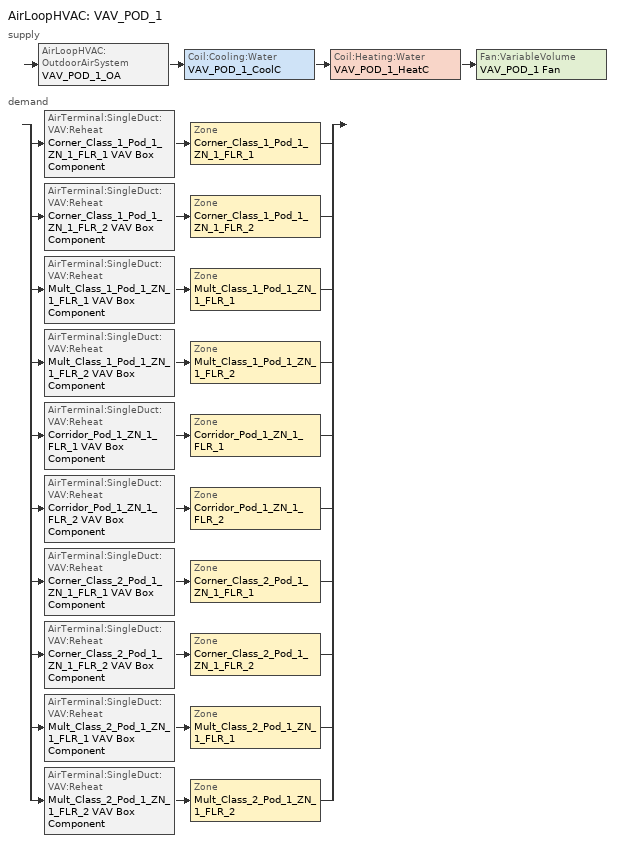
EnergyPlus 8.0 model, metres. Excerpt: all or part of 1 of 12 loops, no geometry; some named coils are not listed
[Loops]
AirLoopHVAC 'VAV_POD_1'
 supply: AirLoopHVAC:OutdoorAirSystem 'VAV_POD_1_OA' > Coil:Cooling:Water 'VAV_POD_1_CoolC' > Coil:Heating:Water 'VAV_POD_1_HeatC' > Fan:VariableVolume 'VAV_POD_1 Fan'
 demand: split
  | AirTerminal:SingleDuct:VAV:Reheat 'Corner_Class_1_Pod_1_ZN_1_FLR_1 VAV Box Component' > Zone 'Corner_Class_1_Pod_1_ZN_1_FLR_1'
  | AirTerminal:SingleDuct:VAV:Reheat 'Corner_Class_1_Pod_1_ZN_1_FLR_2 VAV Box Component' > Zone 'Corner_Class_1_Pod_1_ZN_1_FLR_2'
  | AirTerminal:SingleDuct:VAV:Reheat 'Mult_Class_1_Pod_1_ZN_1_FLR_1 VAV Box Component' > Zone 'Mult_Class_1_Pod_1_ZN_1_FLR_1'
  | AirTerminal:SingleDuct:VAV:Reheat 'Mult_Class_1_Pod_1_ZN_1_FLR_2 VAV Box Component' > Zone 'Mult_Class_1_Pod_1_ZN_1_FLR_2'
  | AirTerminal:SingleDuct:VAV:Reheat 'Corridor_Pod_1_ZN_1_FLR_1 VAV Box Component' > Zone 'Corridor_Pod_1_ZN_1_FLR_1'
  | AirTerminal:SingleDuct:VAV:Reheat 'Corridor_Pod_1_ZN_1_FLR_2 VAV Box Component' > Zone 'Corridor_Pod_1_ZN_1_FLR_2'
  | AirTerminal:SingleDuct:VAV:Reheat 'Corner_Class_2_Pod_1_ZN_1_FLR_1 VAV Box Component' > Zone 'Corner_Class_2_Pod_1_ZN_1_FLR_1'
  | AirTerminal:SingleDuct:VAV:Reheat 'Corner_Class_2_Pod_1_ZN_1_FLR_2 VAV Box Component' > Zone 'Corner_Class_2_Pod_1_ZN_1_FLR_2'
  | AirTerminal:SingleDuct:VAV:Reheat 'Mult_Class_2_Pod_1_ZN_1_FLR_1 VAV Box Component' > Zone 'Mult_Class_2_Pod_1_ZN_1_FLR_1'
  | AirTerminal:SingleDuct:VAV:Reheat 'Mult_Class_2_Pod_1_ZN_1_FLR_2 VAV Box Component' > Zone 'Mult_Class_2_Pod_1_ZN_1_FLR_2'
[Sizing:Zone] Zone Cooling Design Supply Air Temperature Input Method=SupplyAirTemperature; Zone Cooling Design Supply Air Temperature {C}=12.8; Zone Heating Design Supply Air Temperature Input Method=SupplyAirTemperature; Zone Heating Design Supply Air Temperature {C}=40; Zone Cooling Design Supply Air Humidity Ratio {kg-H2O/kg-air}=0.007; Zone Heating Design Supply Air Humidity Ratio {kg-H2O/kg-air}=0.008; Zone Heating Sizing Factor=0; Zone Cooling Sizing Factor=0; Cooling Design Air Flow Method=DesignDay; Cooling Design Air Flow Rate {m3/s}=0; Cooling Minimum Air Flow {m3/s}=0; Cooling Minimum Air Flow Fraction=0; Heating Design Air Flow Method=DesignDay; Heating Design Air Flow Rate {m3/s}=0
Name | Design Specification Outdoor Air Object
Corner_Class_1_Pod_1_ZN_1_FLR_1 | SZ DSOA Corner_Class_1_Pod_1_ZN_1_FLR_1
Corner_Class_1_Pod_1_ZN_1_FLR_2 | SZ DSOA Corner_Class_1_Pod_1_ZN_1_FLR_2
Mult_Class_1_Pod_1_ZN_1_FLR_1 | SZ DSOA Mult_Class_1_Pod_1_ZN_1_FLR_1
Mult_Class_1_Pod_1_ZN_1_FLR_2 | SZ DSOA Mult_Class_1_Pod_1_ZN_1_FLR_2
Corridor_Pod_1_ZN_1_FLR_1 | SZ DSOA Corridor_Pod_1_ZN_1_FLR_1
Corridor_Pod_1_ZN_1_FLR_2 | SZ DSOA Corridor_Pod_1_ZN_1_FLR_2
Corner_Class_2_Pod_1_ZN_1_FLR_1 | SZ DSOA Corner_Class_2_Pod_1_ZN_1_FLR_1
Corner_Class_2_Pod_1_ZN_1_FLR_2 | SZ DSOA Corner_Class_2_Pod_1_ZN_1_FLR_2
Mult_Class_2_Pod_1_ZN_1_FLR_1 | SZ DSOA Mult_Class_2_Pod_1_ZN_1_FLR_1
Mult_Class_2_Pod_1_ZN_1_FLR_2 | SZ DSOA Mult_Class_2_Pod_1_ZN_1_FLR_2
[DesignSpecification:OutdoorAir]
Name | Outdoor Air Method | Outdoor Air Flow per Zone Floor Area {m3/s-m2} | Zone Outdoor Air Method | Outdoor Air Flow per Person {m3/s-person}
SZ DSOA Corner_Class_1_Pod_1_ZN_1_FLR_1; SZ DSOA Corner_Class_1_Pod_1_ZN_1_FLR_2; SZ DSOA Mult_Class_1_Pod_1_ZN_1_FLR_1; SZ DSOA Mult_Class_1_Pod_1_ZN_1_FLR_2; SZ DSOA Corner_Class_2_Pod_1_ZN_1_FLR_1; SZ DSOA Corner_Class_2_Pod_1_ZN_1_FLR_2; SZ DSOA Mult_Class_2_Pod_1_ZN_1_FLR_1; SZ DSOA Mult_Class_2_Pod_1_ZN_1_FLR_2 | Flow/Area | 0.00238745
SZ DSOA Corridor_Pod_1_ZN_1_FLR_1; SZ DSOA Corridor_Pod_1_ZN_1_FLR_2 | Flow/Area | 0.000304781
Design_Spec_OA_Classroom |  | 0.000609562 | Sum | 0.00471921
Design_Spec_OA_Corridor |  | 0.000304781 | Sum | 1e-08
[Sizing:System]
VAV_POD_1: Type of Load to Size On=Sensible; Design Outdoor Air Flow Rate {m3/s}  Aug 9, 2012 Change AUTOSIZE to a parm variable       !- Design=8.28963; Minimum System Air Flow Ratio=0.3; Preheat Design Temperature {C}=7; Preheat Design Humidity Ratio {kgWater/kgDryAir}=0.008; Precool Design Temperature {C}=12.8; Precool Design Humidity Ratio {kgWater/kgDryAir}=0.008; Central Cooling Design Supply Air Temperature {C}=12.8; Central Heating Design Supply Air Temperature {C}=12.8; Sizing Option=Coincident; 100% Outdoor Air in Cooling=No; 100% Outdoor Air in Heating=No; Central Cooling Design Supply Air Humidity Ratio {kg-H2O/kg-Air}=0.007; Central Heating Design Supply Air Humidity Ratio {kgWater/kgDryAir}=0.008; Cooling Design Air Flow Method=DesignDay; Cooling Design Air Flow Rate {m3/s}=0; Heating Design Air Flow Method=DesignDay; Heating Design Air Flow Rate {m3/s}=0; System Outdoor Air Method=ZoneSum
[ZoneControl:Thermostat] Control Type Schedule=Dual Zone Control Type Sched
Name | Zone or ZoneList | Control 1
Corner_Class_1_Pod_1_ZN_1_FLR_1 Thermostat | Corner_Class_1_Pod_1_ZN_1_FLR_1 | Corner_Class_1_Pod_1_ZN_1_FLR_1 DualSPSched
Corner_Class_1_Pod_1_ZN_1_FLR_2 Thermostat | Corner_Class_1_Pod_1_ZN_1_FLR_2 | Corner_Class_1_Pod_1_ZN_1_FLR_2 DualSPSched
Mult_Class_1_Pod_1_ZN_1_FLR_1 Thermostat | Mult_Class_1_Pod_1_ZN_1_FLR_1 | Mult_Class_1_Pod_1_ZN_1_FLR_1 DualSPSched
Mult_Class_1_Pod_1_ZN_1_FLR_2 Thermostat | Mult_Class_1_Pod_1_ZN_1_FLR_2 | Mult_Class_1_Pod_1_ZN_1_FLR_2 DualSPSched
Corridor_Pod_1_ZN_1_FLR_1 Thermostat | Corridor_Pod_1_ZN_1_FLR_1 | Corridor_Pod_1_ZN_1_FLR_1 DualSPSched
Corridor_Pod_1_ZN_1_FLR_2 Thermostat | Corridor_Pod_1_ZN_1_FLR_2 | Corridor_Pod_1_ZN_1_FLR_2 DualSPSched
Corner_Class_2_Pod_1_ZN_1_FLR_1 Thermostat | Corner_Class_2_Pod_1_ZN_1_FLR_1 | Corner_Class_2_Pod_1_ZN_1_FLR_1 DualSPSched
Corner_Class_2_Pod_1_ZN_1_FLR_2 Thermostat | Corner_Class_2_Pod_1_ZN_1_FLR_2 | Corner_Class_2_Pod_1_ZN_1_FLR_2 DualSPSched
Mult_Class_2_Pod_1_ZN_1_FLR_1 Thermostat | Mult_Class_2_Pod_1_ZN_1_FLR_1 | Mult_Class_2_Pod_1_ZN_1_FLR_1 DualSPSched
Mult_Class_2_Pod_1_ZN_1_FLR_2 Thermostat | Mult_Class_2_Pod_1_ZN_1_FLR_2 | Mult_Class_2_Pod_1_ZN_1_FLR_2 DualSPSched
[ThermostatSetpoint:DualSetpoint] Heating Setpoint Temperature Schedule=HTGSETP_SCH_YES_OPTIMUM; Cooling Setpoint Temperature Schedule=CLGSETP_SCH_YES_OPTIMUM
Corner_Class_1_Pod_1_ZN_1_FLR_1 DualSPSched; Corner_Class_1_Pod_1_ZN_1_FLR_2 DualSPSched; Mult_Class_1_Pod_1_ZN_1_FLR_1 DualSPSched; Mult_Class_1_Pod_1_ZN_1_FLR_2 DualSPSched; Corridor_Pod_1_ZN_1_FLR_1 DualSPSched; Corridor_Pod_1_ZN_1_FLR_2 DualSPSched; Corner_Class_2_Pod_1_ZN_1_FLR_1 DualSPSched; Corner_Class_2_Pod_1_ZN_1_FLR_2 DualSPSched; Mult_Class_2_Pod_1_ZN_1_FLR_1 DualSPSched; Mult_Class_2_Pod_1_ZN_1_FLR_2 DualSPSched
[AirTerminal:SingleDuct:VAV:Reheat] Availability Schedule=ALWAYS_ON; Maximum Air Flow Rate {m3/s}=AUTOSIZE; Zone Minimum Air Flow Input Method=Constant; Maximum Hot Water or Steam Flow Rate {m3/s}=AUTOSIZE; Minimum Hot Water or Steam Flow Rate {m3/s}=0; Convergence Tolerance=0.001; Damper Heating Action=REVERSE; Maximum Flow Fraction During Reheat=0.5; Maximum Reheat Air Temperature {C}=40
Name | Constant Minimum Air Flow Fraction | Reheat Coil
Corner_Class_1_Pod_1_ZN_1_FLR_1 VAV Box Component | 0.7 | Corner_Class_1_Pod_1_ZN_1_FLR_1 VAV Box Reheat Coil
Corner_Class_1_Pod_1_ZN_1_FLR_2 VAV Box Component | 0.7 | Corner_Class_1_Pod_1_ZN_1_FLR_2 VAV Box Reheat Coil
Mult_Class_1_Pod_1_ZN_1_FLR_1 VAV Box Component | 0.950339 | Mult_Class_1_Pod_1_ZN_1_FLR_1 VAV Box Reheat Coil
Mult_Class_1_Pod_1_ZN_1_FLR_2 VAV Box Component | 0.7 | Mult_Class_1_Pod_1_ZN_1_FLR_2 VAV Box Reheat Coil
Corridor_Pod_1_ZN_1_FLR_1 VAV Box Component | 0.227868 | Corridor_Pod_1_ZN_1_FLR_1 VAV Box Reheat Coil
Corridor_Pod_1_ZN_1_FLR_2 VAV Box Component | 0.2 | Corridor_Pod_1_ZN_1_FLR_2 VAV Box Reheat Coil
Corner_Class_2_Pod_1_ZN_1_FLR_1 VAV Box Component | 0.7 | Corner_Class_2_Pod_1_ZN_1_FLR_1 VAV Box Reheat Coil
Corner_Class_2_Pod_1_ZN_1_FLR_2 VAV Box Component | 0.7 | Corner_Class_2_Pod_1_ZN_1_FLR_2 VAV Box Reheat Coil
Mult_Class_2_Pod_1_ZN_1_FLR_1 VAV Box Component | 1 | Mult_Class_2_Pod_1_ZN_1_FLR_1 VAV Box Reheat Coil
Mult_Class_2_Pod_1_ZN_1_FLR_2 VAV Box Component | 0.810322 | Mult_Class_2_Pod_1_ZN_1_FLR_2 VAV Box Reheat Coil
[Zone equipment]
Corner_Class_1_Pod_1_ZN_1_FLR_1: Corner_Class_1_Pod_1_ZN_1_FLR_1 VAV Box Component
Corner_Class_1_Pod_1_ZN_1_FLR_2: Corner_Class_1_Pod_1_ZN_1_FLR_2 VAV Box Component
Mult_Class_1_Pod_1_ZN_1_FLR_1: Mult_Class_1_Pod_1_ZN_1_FLR_1 VAV Box Component
Mult_Class_1_Pod_1_ZN_1_FLR_2: Mult_Class_1_Pod_1_ZN_1_FLR_2 VAV Box Component
Corridor_Pod_1_ZN_1_FLR_1: Corridor_Pod_1_ZN_1_FLR_1 VAV Box Component
Corridor_Pod_1_ZN_1_FLR_2: Corridor_Pod_1_ZN_1_FLR_2 VAV Box Component
Corner_Class_2_Pod_1_ZN_1_FLR_1: Corner_Class_2_Pod_1_ZN_1_FLR_1 VAV Box Component
Corner_Class_2_Pod_1_ZN_1_FLR_2: Corner_Class_2_Pod_1_ZN_1_FLR_2 VAV Box Component
Mult_Class_2_Pod_1_ZN_1_FLR_1: Mult_Class_2_Pod_1_ZN_1_FLR_1 VAV Box Component
Mult_Class_2_Pod_1_ZN_1_FLR_2: Mult_Class_2_Pod_1_ZN_1_FLR_2 VAV Box Component
[Fan:VariableVolume]
VAV_POD_1 Fan: Availability Schedule=HVACOperationSchd; Fan Efficiency=0.6084; Pressure Rise {Pa}=1389.42; Maximum Flow Rate {m3/s}=AUTOSIZE; Fan Power Minimum Flow Rate Input Method=Fraction; Fan Power Minimum Flow Fraction=0.25; Motor Efficiency=0.936; Motor In Airstream Fraction=1; Fan Power Coefficient 1=0.0408; Fan Power Coefficient 2=0.088; Fan Power Coefficient 3=-0.0729; Fan Power Coefficient 4=0.9437; Fan Power Coefficient 5=0
[Coil:Cooling:Water]
VAV_POD_1_CoolC: Availability Schedule=ALWAYS_ON; Design Water Flow Rate {m3/s}=AUTOSIZE; Design Air Flow Rate {m3/s}=AUTOSIZE; Design Inlet Water Temperature {C}=AUTOSIZE; Design Inlet Air Temperature {C}=AUTOSIZE; Design Outlet Air Temperature {C}=AUTOSIZE; Design Inlet Air Humidity Ratio {kgWater/kgDryAir}=AUTOSIZE; Design Outlet Air Humidity Ratio {kgWater/kgDryAir}=AUTOSIZE; Type of Analysis=SimpleAnalysis; Heat Exchanger Configuration=CrossFlow
[Coil:Heating:Water]
VAV_POD_1_HeatC: Availability Schedule=ALWAYS_ON; U-Factor Times Area Value {W/K}=AUTOSIZE; Maximum Water Flow Rate {m3/s}=AUTOSIZE; Performance Input Method=UFactorTimesAreaAndDesignWaterFlowRate; Rated Capacity {W}=AUTOSIZE; Rated Inlet Water Temperature {C}=82.2; Rated Inlet Air Temperature {C}=12.8; Rated Outlet Water Temperature {C}=71.1; Rated Outlet Air Temperature {C}=40
[Controller:WaterCoil] Control Variable=Temperature; Actuator Variable=Flow; Maximum Actuated Flow {m3/s}=AUTOSIZE; Minimum Actuated Flow {m3/s}=0
Name | Action | Controller Convergence Tolerance {deltaC}
VAV_POD_1_CoolC_Controller | Reverse
VAV_POD_1_HeatC_Controller | Normal | 0.0001
[Controller:OutdoorAir]
VAV_POD_1_OA_Controller: Minimum Outdoor Air Flow Rate {m3/s}=0; Maximum Outdoor Air Flow Rate {m3/s}=AUTOSIZE; Economizer Control Type,             !- Economizer Control Typ=DifferentialDryBulb; Economizer Control Action Type=ModulateFlow; Minimum Limit Type=FixedMinimum; Minimum Outdoor Air Schedule=MinOA_MotorizedDamper_Sched; Mechanical Ventilation Controller=VAV_POD_1_MultiZone
[Controller:MechanicalVentilation]
VAV_POD_1_MultiZone: MinOA_MotorizedDamper_Sched, Yes, VentilationRateProcedure, Corner_Class_1_Pod_1_ZN_1_FLR_1, Design_Spec_OA_Classroom, Design_Spec_ZAD_1, Corner_Class_1_Pod_1_ZN_1_FLR_2, Design_Spec_OA_Classroom, Design_Spec_ZAD_1, Mult_Class_1_Pod_1_ZN_1_FLR_1, Design_Spec_OA_Classroom, Design_Spec_ZAD_1, Mult_Class_1_Pod_1_ZN_1_FLR_2, Design_Spec_OA_Classroom, Design_Spec_ZAD_1, Corridor_Pod_1_ZN_1_FLR_1, Design_Spec_OA_Corridor, Design_Spec_ZAD_1, Corridor_Pod_1_ZN_1_FLR_2, Design_Spec_OA_Corridor, Design_Spec_ZAD_1, Corner_Class_2_Pod_1_ZN_1_FLR_1, Design_Spec_OA_Classroom, Design_Spec_ZAD_1, Corner_Class_2_Pod_1_ZN_1_FLR_2, Design_Spec_OA_Classroom, Design_Spec_ZAD_1, Mult_Class_2_Pod_1_ZN_1_FLR_1, Design_Spec_OA_Classroom, Design_Spec_ZAD_1, Mult_Class_2_Pod_1_ZN_1_FLR_2, Design_Spec_OA_Classroom, Design_Spec_ZAD_1
[DesignSpecification:ZoneAirDistribution]
Design_Spec_ZAD_1: Zone Air Distribution Effectiveness in Cooling Mode 1=1; Zone Air Distribution Effectiveness in Heating Mode 1=1
[AirLoopHVAC]
VAV_POD_1: Design Supply Air Flow Rate {m3/s}=AUTOSIZE
[SetpointManager:OutdoorAirReset]
VAV_POD_1 SAT setpoint: Control Variable=Temperature; Setpoint at Outdoor Low Temperature {C}=15.6; Outdoor Low Temperature {C}=10; Setpoint at Outdoor High Temperature {C}=12.8; Outdoor High Temperature {C}=21.1; Setpoint Node or NodeList=VAV_POD_1 Supply Equipment Outlet Node
[SetpointManager:MixedAir] Control Variable=Temperature
Name | Setpoint Node or NodeList
VAV_POD_1_CoolC SAT Manager | VAV_POD_1_CoolC-VAV_POD_1_HeatCNode
VAV_POD_1_HeatC SAT Manager | VAV_POD_1_HeatC-VAV_POD_1 FanNode
VAV_POD_1_OAMixed Air Temp Manager | VAV_POD_1_OA-VAV_POD_1_CoolCNode
[EnergyManagementSystem:Sensor]
cCL1_Pod_1_ZN_1_FLR_1_LSr: Output:Variable or Output:Meter Index Key=Corner_Class_1_Pod_1_ZN_1_FLR_1; Output:Variable or Output:Meter=Zone Lights Electric Power
cCL1_Pod_1_ZN_1_FLR_1_OSr: Output:Variable or Output:Meter Index Key=Corner_Class_1_Pod_1_ZN_1_FLR_1; Output:Variable or Output:Meter=People Occupant Count
mCl1_Pod_1_ZN_1_FLR_1_LSr: Output:Variable or Output:Meter Index Key=Mult_Class_1_Pod_1_ZN_1_FLR_1; Output:Variable or Output:Meter=Zone Lights Electric Power
mCl1_Pod_1_ZN_1_FLR_1_OSr: Output:Variable or Output:Meter Index Key=Mult_Class_1_Pod_1_ZN_1_FLR_1; Output:Variable or Output:Meter=People Occupant Count
cPOD1_ZN_1_FLR_1_LSr: Output:Variable or Output:Meter Index Key=Corridor_Pod_1_ZN_1_FLR_1; Output:Variable or Output:Meter=Zone Lights Electric Power
cPOD1_ZN_1_FLR_1_OSr; cPOD2_ZN_1_FLR_1_OSr; cPOD3_ZN_1_FLR_1_OSr: Output:Variable or Output:Meter=People Occupant Count; Output:Variable or Output:Meter Index Key Name and used "Corner_Class_1_Pod_1_ZN_1_FLR_1" Occupancy since this corridor is 0 people=Corner_Class_1_Pod_1_ZN_1_FLR_1
cCL2_Pod_1_ZN_1_FLR_1_LSr: Output:Variable or Output:Meter Index Key=Corner_Class_2_Pod_1_ZN_1_FLR_1; Output:Variable or Output:Meter=Zone Lights Electric Power
cCL2_Pod_1_ZN_1_FLR_1_OSr: Output:Variable or Output:Meter Index Key=Corner_Class_2_Pod_1_ZN_1_FLR_1; Output:Variable or Output:Meter=People Occupant Count
mCl2_Pod_1_ZN_1_FLR_1_LSr: Output:Variable or Output:Meter Index Key=Mult_Class_2_Pod_1_ZN_1_FLR_1; Output:Variable or Output:Meter=Zone Lights Electric Power
mCl2_Pod_1_ZN_1_FLR_1_OSr: Output:Variable or Output:Meter Index Key=Mult_Class_2_Pod_1_ZN_1_FLR_1; Output:Variable or Output:Meter=People Occupant Count
Main_Corridor_ZN_1_FLR_1_OSr; Lobby_ZN_1_FLR_1_OSr: Output:Variable or Output:Meter=People Occupant Count; Output:Variable or Output:Meter Index Key Name and used "Corner_Class_1_Pod_1_ZN_1_FLR_1" Occupancy since this lobby is 0 people=Corner_Class_1_Pod_1_ZN_1_FLR_1
Mech_ZN_1_FLR_1_OSr: Output:Variable or Output:Meter=People Occupant Count; Output:Variable or Output:Meter Index Key Name and used "Corner_Class_1_Pod_1_ZN_1_FLR_1" Occupancy since this Mechnical zone is 0 people=Corner_Class_1_Pod_1_ZN_1_FLR_1
BATHROOMS_ZN_1_FLR_1_OSr: Output:Variable or Output:Meter=People Occupant Count; Output:Variable or Output:Meter Index Key Name and used "Corner_Class_1_Pod_1_ZN_1_FLR_1" Occupancy since this Bath zone is 0 people=Corner_Class_1_Pod_1_ZN_1_FLR_1
cCL1_Pod_1_ZN_1_FLR_2_LSr: Output:Variable or Output:Meter Index Key=Corner_Class_1_Pod_1_ZN_1_FLR_2; Output:Variable or Output:Meter=Zone Lights Electric Power
cCL1_Pod_1_ZN_1_FLR_2_OSr: Output:Variable or Output:Meter Index Key=Corner_Class_1_Pod_1_ZN_1_FLR_2; Output:Variable or Output:Meter=People Occupant Count
mCl1_Pod_1_ZN_1_FLR_2_LSr: Output:Variable or Output:Meter Index Key=Mult_Class_1_Pod_1_ZN_1_FLR_2; Output:Variable or Output:Meter=Zone Lights Electric Power
mCl1_Pod_1_ZN_1_FLR_2_OSr: Output:Variable or Output:Meter Index Key=Mult_Class_1_Pod_1_ZN_1_FLR_2; Output:Variable or Output:Meter=People Occupant Count
cPOD1_ZN_1_FLR_2_LSr: Output:Variable or Output:Meter Index Key=Corridor_Pod_1_ZN_1_FLR_2; Output:Variable or Output:Meter=Zone Lights Electric Power
cPOD1_ZN_1_FLR_2_OSr; cPOD2_ZN_1_FLR_2_OSr; cPOD3_ZN_1_FLR_2_OSr: Output:Variable or Output:Meter=People Occupant Count; Output:Variable or Output:Meter Index Key Name and used "Corner_Class_1_Pod_1_ZN_1_FLR_2" Occupancy since this corridor is 0 people=Corner_Class_1_Pod_1_ZN_1_FLR_2
cCL2_Pod_1_ZN_1_FLR_2_LSr: Output:Variable or Output:Meter Index Key=Corner_Class_2_Pod_1_ZN_1_FLR_2; Output:Variable or Output:Meter=Zone Lights Electric Power
cCL2_Pod_1_ZN_1_FLR_2_OSr: Output:Variable or Output:Meter Index Key=Corner_Class_2_Pod_1_ZN_1_FLR_2; Output:Variable or Output:Meter=People Occupant Count
mCl2_Pod_1_ZN_1_FLR_2_LSr: Output:Variable or Output:Meter Index Key=Mult_Class_2_Pod_1_ZN_1_FLR_2; Output:Variable or Output:Meter=Zone Lights Electric Power
mCl2_Pod_1_ZN_1_FLR_2_OSr: Output:Variable or Output:Meter Index Key=Mult_Class_2_Pod_1_ZN_1_FLR_2; Output:Variable or Output:Meter=People Occupant Count
Main_Corridor_ZN_1_FLR_2_OSr; Lobby_ZN_1_FLR_2_OSr: Output:Variable or Output:Meter=People Occupant Count; Output:Variable or Output:Meter Index Key Name and used "Corner_Class_1_Pod_1_ZN_1_FLR_2" Occupancy since this lobby is 0 people=Corner_Class_1_Pod_1_ZN_1_FLR_2
Mech_ZN_1_FLR_2_OSr: Output:Variable or Output:Meter=People Occupant Count; Output:Variable or Output:Meter Index Key Name and used "Corner_Class_1_Pod_1_ZN_1_FLR_2" Occupancy since this Mechnical zone is 0 people=Corner_Class_1_Pod_1_ZN_1_FLR_2
BATHROOMS_ZN_1_FLR_2_OSr: Output:Variable or Output:Meter=People Occupant Count; Output:Variable or Output:Meter Index Key Name and used "Corner_Class_1_Pod_1_ZN_1_FLR_2" Occupancy since this Bath zone is 0 people=Corner_Class_1_Pod_1_ZN_1_FLR_2
[EnergyManagementSystem:InternalVariable] Internal Data Type=Zone Floor Area
Name | Internal Data Index Key
cCL1_Pod_1_ZN_1_FLR_1_Area | Corner_Class_1_Pod_1_ZN_1_FLR_1
mCl1_Pod_1_ZN_1_FLR_1_Area | Mult_Class_1_Pod_1_ZN_1_FLR_1
cPOD1_ZN_1_FLR_1_Area | Corridor_Pod_1_ZN_1_FLR_1
cCL2_Pod_1_ZN_1_FLR_1_Area | Corner_Class_2_Pod_1_ZN_1_FLR_1
mCl2_Pod_1_ZN_1_FLR_1_Area | Mult_Class_2_Pod_1_ZN_1_FLR_1
cCL1_Pod_1_ZN_1_FLR_2_Area | Corner_Class_1_Pod_1_ZN_1_FLR_2
mCl1_Pod_1_ZN_1_FLR_2_Area | Mult_Class_1_Pod_1_ZN_1_FLR_2
cPOD1_ZN_1_FLR_2_Area | Corridor_Pod_1_ZN_1_FLR_2
cCL2_Pod_1_ZN_1_FLR_2_Area | Corner_Class_2_Pod_1_ZN_1_FLR_2
mCl2_Pod_1_ZN_1_FLR_2_Area | Mult_Class_2_Pod_1_ZN_1_FLR_2
[Schedule:Compact]
ALWAYS_ON: Through: 12/31, For: AllDays, Until: 24:00, 1
Dual Zone Control Type Sched: Through: 12/31, For: AllDays, Until: 24:00, 4
HVACOperationSchd: Through: 12/31, For: Weekdays SummerDesignDay WinterDesignDay, Until: 07:00, 0, Until: 21:00, 1, Until: 24:00, 0, For: WeekEnds Holidays AllOtherDays, Until: 24:00, 0
HTGSETP_SCH_YES_OPTIMUM: Through: 12/31, For: SummerDesignDay, Until: 24:00, 15.6, For: WinterDesignDay, Until: 24:00, 21, For: Weekdays, Until: 06:00, 15.6, Until: 07:00, 17.8, Until: 08:00, 20, Until: 21:00, 21, Until: 24:00, 15.6, For: WeekEnds Holidays AllOtherDays, Until: 24:00, 15.6
CLGSETP_SCH_YES_OPTIMUM: Through: 12/31, For: SummerDesignDay, Until: 24:00, 24, For: WinterDesignDay, Until: 24:00, 29.44, For: Weekdays, Until: 06:00, 29.44, Until: 07:00, 27.8, Until: 08:00, 25.6, Until: 21:00, 24, Until: 24:00, 29.44, For: WeekEnds Holidays AllOtherDays, Until: 24:00, 29.44
MinOA_MotorizedDamper_Sched: Through: 12/31, For: Weekdays SummerDesignDay WinterDesignDay, Until: 08:00, 0, Until: 21:00, 1, Until: 24:00, 0, For: WeekEnds Holidays AllOtherDays, Until: 24:00, 0
